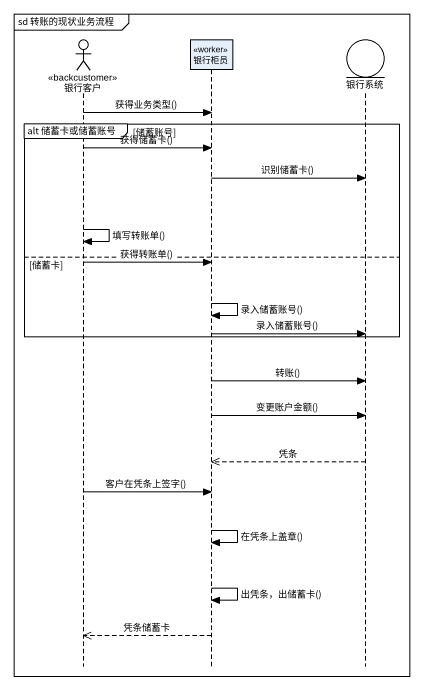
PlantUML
@startuml
mainframe sd 转账的现状业务流程
hide footbox
actor 银行客户 <<backcustomer>>
participant 银行柜员 <<worker>>
entity 银行系统

银行客户 -> 银行柜员 : 获得业务类型()
group alt 储蓄卡或储蓄账号 [储蓄账号]
  银行客户 -> 银行柜员 : 获得储蓄卡()
  银行柜员 -> 银行系统 : 识别储蓄卡()
  银行客户 -> 银行客户 : 填写转账单()
else 储蓄卡
  银行客户 -> 银行柜员 : 获得转账单()
  银行柜员 -> 银行柜员 : 录入储蓄账号()
  银行柜员 -> 银行系统 : 录入储蓄账号()
end
银行柜员 -> 银行系统 : 转账()
银行柜员 -> 银行系统 : 变更账户金额()
银行系统 -->> 银行柜员 : 凭条
银行客户 -> 银行柜员 : 客户在凭条上签字()
银行柜员 -> 银行柜员 : 在凭条上盖章()
银行柜员 -> 银行柜员 : 出凭条，出储蓄卡()
银行柜员 -->> 银行客户 : 凭条储蓄卡
@enduml
